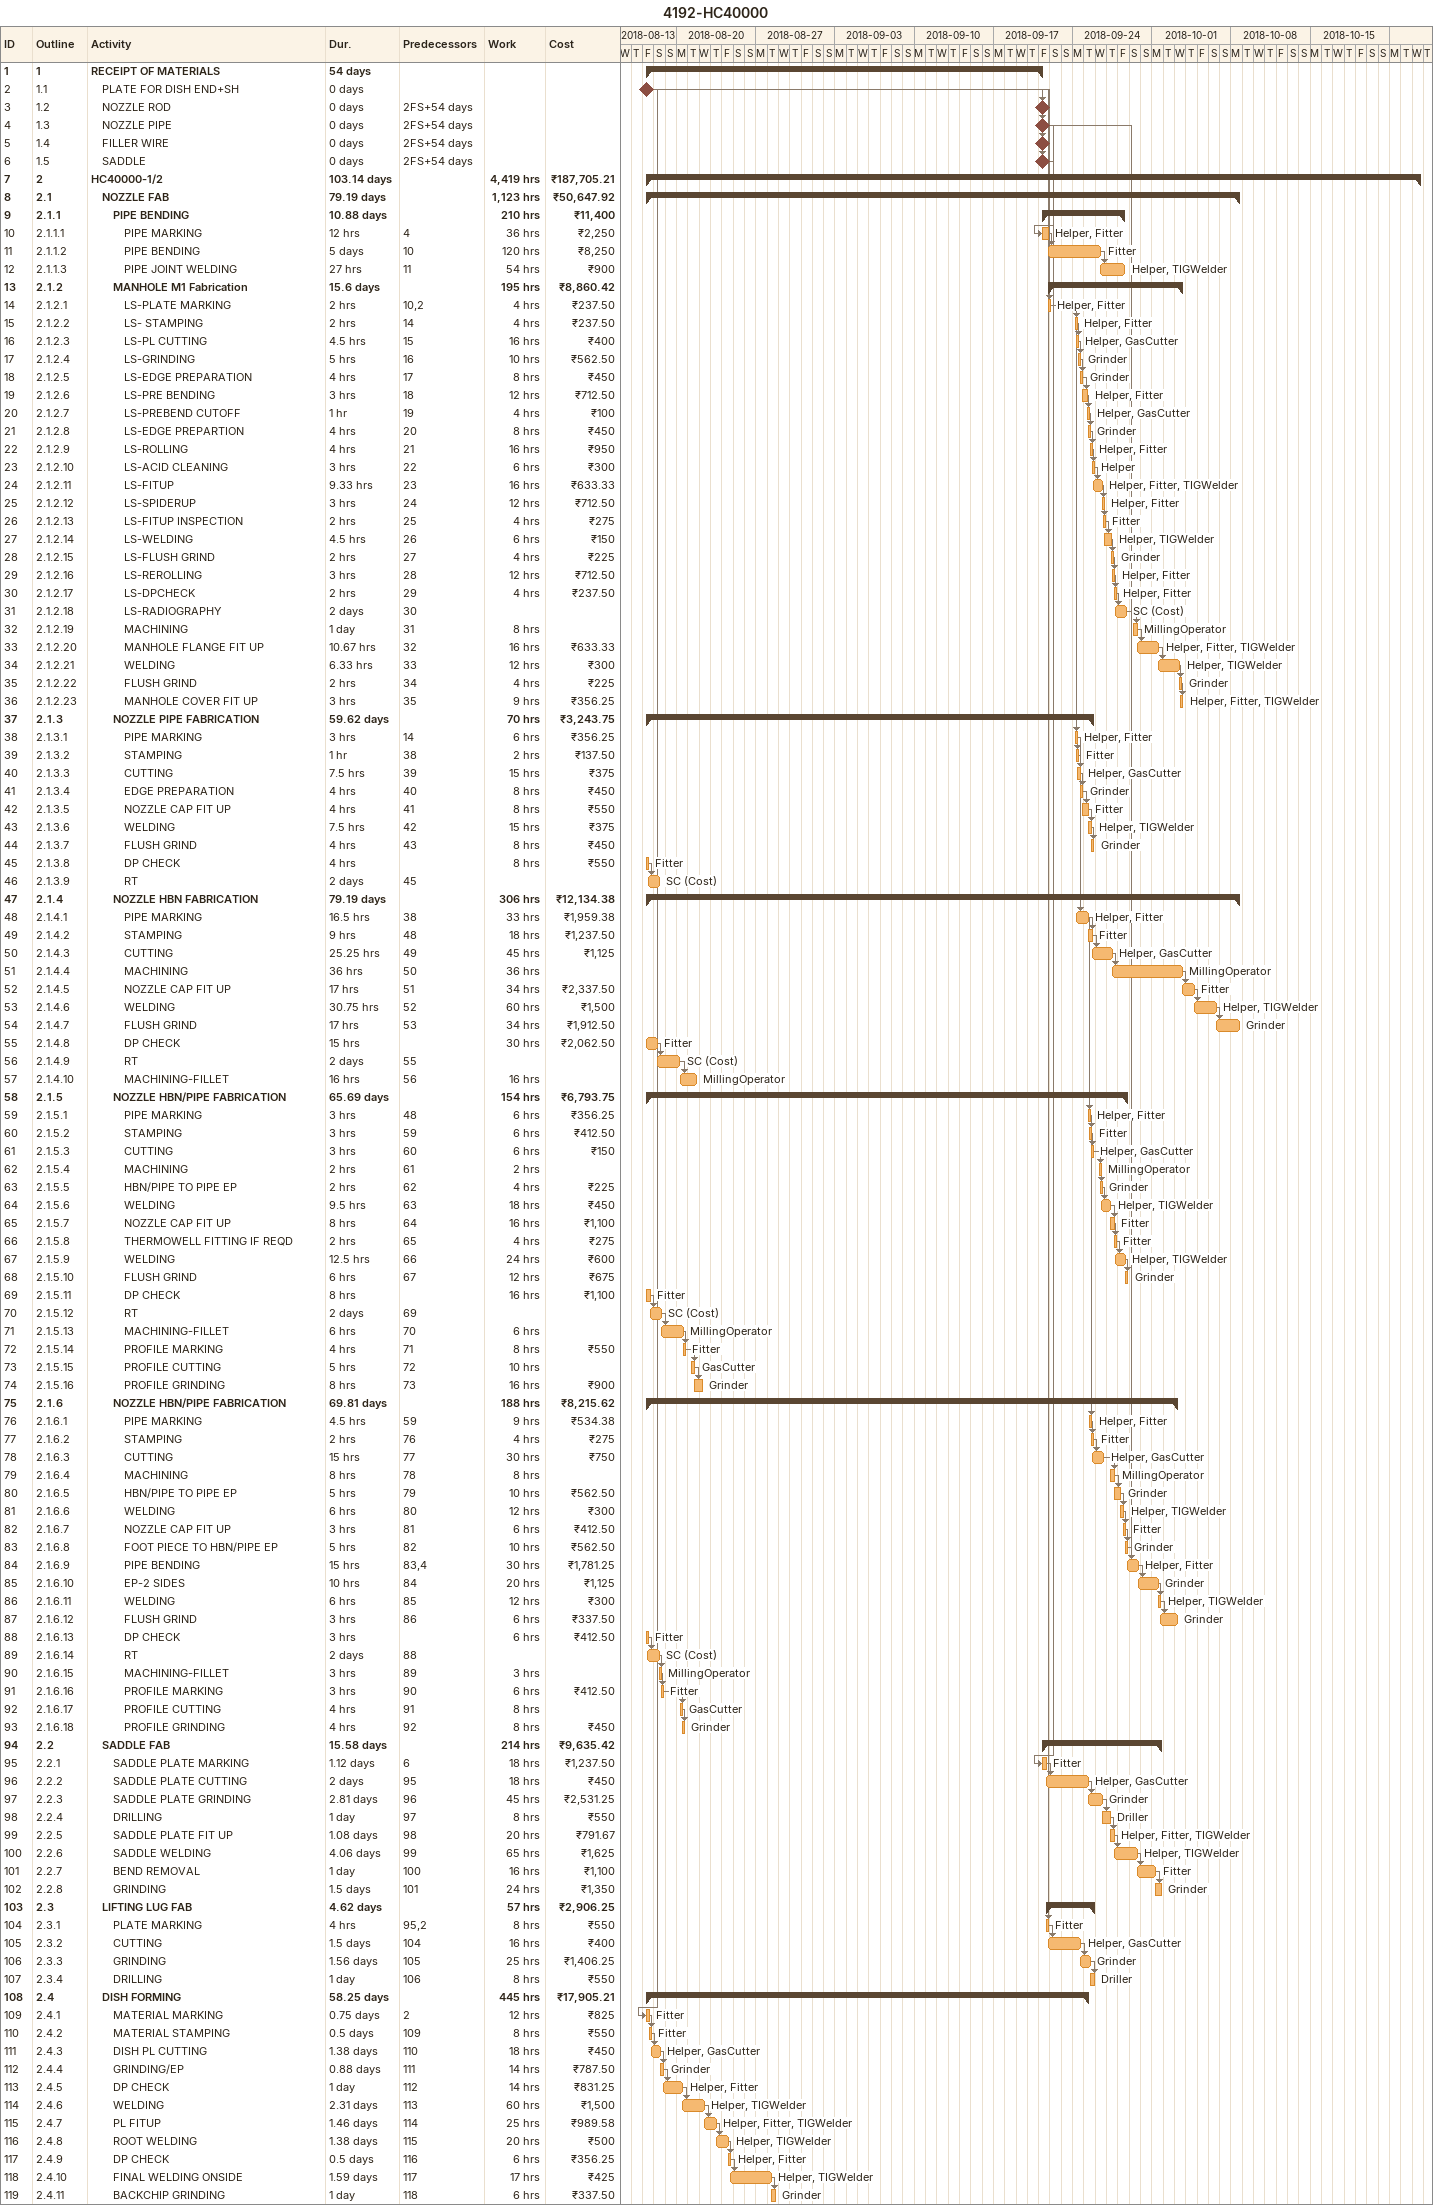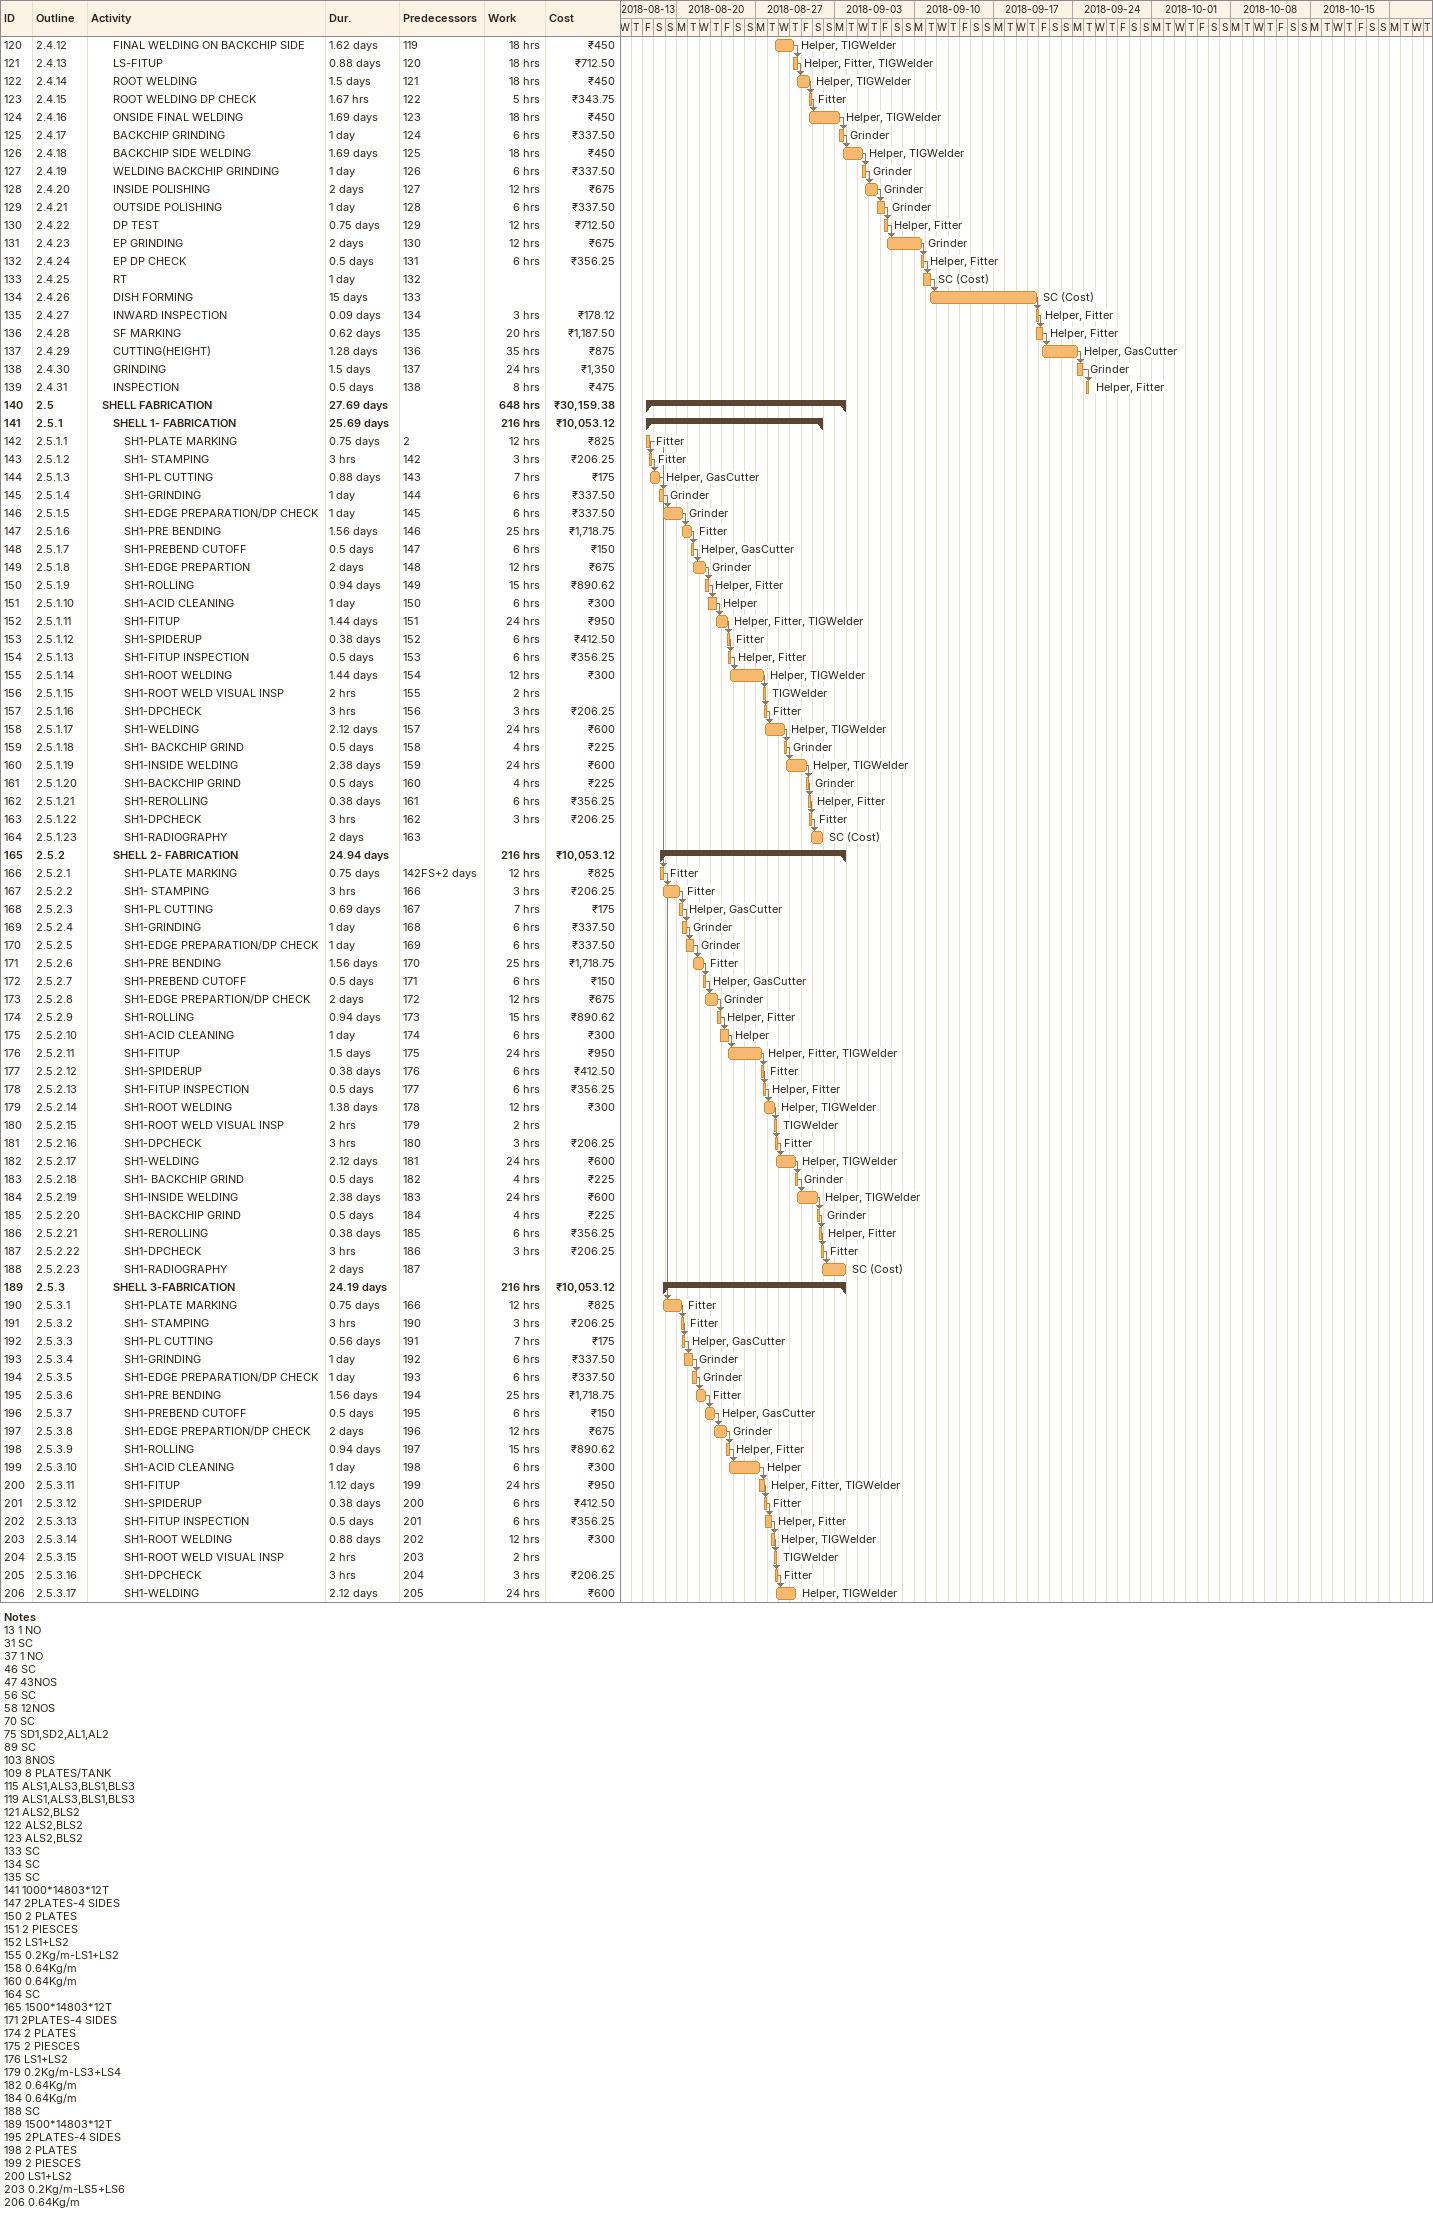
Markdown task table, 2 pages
4192-HC40000

| ID | WBS | Task | Duration | Start | Finish | Predecessors | Resources | Work (h) | Cost (₹) |
|---|---|---|---|---|---|---|---|---|---|
| 1 | 1 | **RECEIPT OF MATERIALS** | 54d | 2018-08-17 | 2018-09-21 |  |  |  |  |
| 2 | 1.1 | PLATE FOR DISH END+SH | 0d | 2018-08-17 | 2018-08-17 |  |  |  |  |
| 3 | 1.2 | NOZZLE ROD | 0d | 2018-09-21 | 2018-09-21 | 2FS+54d |  |  |  |
| 4 | 1.3 | NOZZLE PIPE | 0d | 2018-09-21 | 2018-09-21 | 2FS+54d |  |  |  |
| 5 | 1.4 | FILLER WIRE | 0d | 2018-09-21 | 2018-09-21 | 2FS+54d |  |  |  |
| 6 | 1.5 | SADDLE | 0d | 2018-09-21 | 2018-09-21 | 2FS+54d |  |  |  |
| 7 | 2 | **HC40000-1/2** | 103.14d | 2018-08-17 | 2018-10-24 |  |  | 4419 | 187705.21 |
| 8 | 2.1 | **NOZZLE FAB** | 79.19d | 2018-08-17 | 2018-10-08 |  |  | 1123 | 50647.92 |
| 9 | 2.1.1 | **PIPE BENDING** | 10.88d | 2018-09-21 | 2018-09-28 |  |  | 210 | 11400 |
| 10 | 2.1.1.1 | PIPE MARKING | 12h | 2018-09-21 | 2018-09-21 | 4 | Helper, Fitter | 36 | 2250 |
| 11 | 2.1.1.2 | PIPE BENDING | 5d | 2018-09-21 | 2018-09-26 | 10 | Fitter | 120 | 8250 |
| 12 | 2.1.1.3 | PIPE JOINT WELDING | 27h | 2018-09-26 | 2018-09-28 | 11 | Helper, TIGWelder | 54 | 900 |
| 13 | 2.1.2 | **MANHOLE M1 Fabrication** | 15.6d | 2018-09-21 | 2018-10-03 |  |  | 195 | 8860.42 |
| 14 | 2.1.2.1 | LS-PLATE MARKING | 2h | 2018-09-21 | 2018-09-21 | 10, 2 | Helper, Fitter | 4 | 237.50 |
| 15 | 2.1.2.2 | LS- STAMPING | 2h | 2018-09-24 | 2018-09-24 | 14 | Helper, Fitter | 4 | 237.50 |
| 16 | 2.1.2.3 | LS-PL CUTTING | 4.5h | 2018-09-24 | 2018-09-24 | 15 | Helper, GasCutter | 16 | 400 |
| 17 | 2.1.2.4 | LS-GRINDING | 5h | 2018-09-24 | 2018-09-24 | 16 | Grinder | 10 | 562.50 |
| 18 | 2.1.2.5 | LS-EDGE PREPARATION | 4h | 2018-09-24 | 2018-09-24 | 17 | Grinder | 8 | 450 |
| 19 | 2.1.2.6 | LS-PRE BENDING | 3h | 2018-09-24 | 2018-09-25 | 18 | Helper, Fitter | 12 | 712.50 |
| 20 | 2.1.2.7 | LS-PREBEND CUTOFF | 1h | 2018-09-25 | 2018-09-25 | 19 | Helper, GasCutter | 4 | 100 |
| 21 | 2.1.2.8 | LS-EDGE PREPARTION | 4h | 2018-09-25 | 2018-09-25 | 20 | Grinder | 8 | 450 |
| 22 | 2.1.2.9 | LS-ROLLING | 4h | 2018-09-25 | 2018-09-25 | 21 | Helper, Fitter | 16 | 950 |
| 23 | 2.1.2.10 | LS-ACID CLEANING | 3h | 2018-09-25 | 2018-09-25 | 22 | Helper | 6 | 300 |
| 24 | 2.1.2.11 | LS-FITUP | 9.33h | 2018-09-25 | 2018-09-26 | 23 | Helper, Fitter, TIGWelder | 16 | 633.33 |
| 25 | 2.1.2.12 | LS-SPIDERUP | 3h | 2018-09-26 | 2018-09-26 | 24 | Helper, Fitter | 12 | 712.50 |
| 26 | 2.1.2.13 | LS-FITUP INSPECTION | 2h | 2018-09-26 | 2018-09-26 | 25 | Fitter | 4 | 275 |
| 27 | 2.1.2.14 | LS-WELDING | 4.5h | 2018-09-26 | 2018-09-27 | 26 | Helper, TIGWelder | 6 | 150 |
| 28 | 2.1.2.15 | LS-FLUSH GRIND | 2h | 2018-09-27 | 2018-09-27 | 27 | Grinder | 4 | 225 |
| 29 | 2.1.2.16 | LS-REROLLING | 3h | 2018-09-27 | 2018-09-27 | 28 | Helper, Fitter | 12 | 712.50 |
| 30 | 2.1.2.17 | LS-DPCHECK | 2h | 2018-09-27 | 2018-09-27 | 29 | Helper, Fitter | 4 | 237.50 |
| 31 | 2.1.2.18 | LS-RADIOGRAPHY | 2d | 2018-09-27 | 2018-09-28 | 30 | SC (Cost) |  |  |
| 32 | 2.1.2.19 | MACHINING | 1d | 2018-09-29 | 2018-09-29 | 31 | MillingOperator | 8 |  |
| 33 | 2.1.2.20 | MANHOLE FLANGE FIT UP | 10.67h | 2018-09-29 | 2018-10-01 | 32 | Helper, Fitter, TIGWelder | 16 | 633.33 |
| 34 | 2.1.2.21 | WELDING | 6.33h | 2018-10-01 | 2018-10-03 | 33 | Helper, TIGWelder | 12 | 300 |
| 35 | 2.1.2.22 | FLUSH GRIND | 2h | 2018-10-03 | 2018-10-03 | 34 | Grinder | 4 | 225 |
| 36 | 2.1.2.23 | MANHOLE COVER FIT UP | 3h | 2018-10-03 | 2018-10-03 | 35 | Helper, Fitter, TIGWelder | 9 | 356.25 |
| 37 | 2.1.3 | **NOZZLE PIPE FABRICATION** | 59.62d | 2018-08-17 | 2018-09-25 |  |  | 70 | 3243.75 |
| 38 | 2.1.3.1 | PIPE MARKING | 3h | 2018-09-24 | 2018-09-24 | 14 | Helper, Fitter | 6 | 356.25 |
| 39 | 2.1.3.2 | STAMPING | 1h | 2018-09-24 | 2018-09-24 | 38 | Fitter | 2 | 137.50 |
| 40 | 2.1.3.3 | CUTTING | 7.5h | 2018-09-24 | 2018-09-24 | 39 | Helper, GasCutter | 15 | 375 |
| 41 | 2.1.3.4 | EDGE PREPARATION | 4h | 2018-09-24 | 2018-09-24 | 40 | Grinder | 8 | 450 |
| 42 | 2.1.3.5 | NOZZLE CAP FIT UP | 4h | 2018-09-24 | 2018-09-25 | 41 | Fitter | 8 | 550 |
| 43 | 2.1.3.6 | WELDING | 7.5h | 2018-09-25 | 2018-09-25 | 42 | Helper, TIGWelder | 15 | 375 |
| 44 | 2.1.3.7 | FLUSH GRIND | 4h | 2018-09-25 | 2018-09-25 | 43 | Grinder | 8 | 450 |
| 45 | 2.1.3.8 | DP CHECK | 4h | 2018-08-17 | 2018-08-17 |  | Fitter | 8 | 550 |
| 46 | 2.1.3.9 | RT | 2d | 2018-08-17 | 2018-08-18 | 45 | SC (Cost) |  |  |
| 47 | 2.1.4 | **NOZZLE HBN FABRICATION** | 79.19d | 2018-08-17 | 2018-10-08 |  |  | 306 | 12134.38 |
| 48 | 2.1.4.1 | PIPE MARKING | 16.5h | 2018-09-24 | 2018-09-25 | 38 | Helper, Fitter | 33 | 1959.38 |
| 49 | 2.1.4.2 | STAMPING | 9h | 2018-09-25 | 2018-09-25 | 48 | Fitter | 18 | 1237.50 |
| 50 | 2.1.4.3 | CUTTING | 25.25h | 2018-09-25 | 2018-09-27 | 49 | Helper, GasCutter | 45 | 1125 |
| 51 | 2.1.4.4 | MACHINING | 36h | 2018-09-27 | 2018-10-03 | 50 | MillingOperator | 36 |  |
| 52 | 2.1.4.5 | NOZZLE CAP FIT UP | 17h | 2018-10-03 | 2018-10-04 | 51 | Fitter | 34 | 2337.50 |
| 53 | 2.1.4.6 | WELDING | 30.75h | 2018-10-04 | 2018-10-06 | 52 | Helper, TIGWelder | 60 | 1500 |
| 54 | 2.1.4.7 | FLUSH GRIND | 17h | 2018-10-06 | 2018-10-08 | 53 | Grinder | 34 | 1912.50 |
| 55 | 2.1.4.8 | DP CHECK | 15h | 2018-08-17 | 2018-08-18 |  | Fitter | 30 | 2062.50 |
| 56 | 2.1.4.9 | RT | 2d | 2018-08-18 | 2018-08-20 | 55 | SC (Cost) |  |  |
| 57 | 2.1.4.10 | MACHINING-FILLET | 16h | 2018-08-20 | 2018-08-21 | 56 | MillingOperator | 16 |  |
| 58 | 2.1.5 | **NOZZLE HBN/PIPE FABRICATION** | 65.69d | 2018-08-17 | 2018-09-28 |  |  | 154 | 6793.75 |
| 59 | 2.1.5.1 | PIPE MARKING | 3h | 2018-09-25 | 2018-09-25 | 48 | Helper, Fitter | 6 | 356.25 |
| 60 | 2.1.5.2 | STAMPING | 3h | 2018-09-25 | 2018-09-25 | 59 | Fitter | 6 | 412.50 |
| 61 | 2.1.5.3 | CUTTING | 3h | 2018-09-25 | 2018-09-25 | 60 | Helper, GasCutter | 6 | 150 |
| 62 | 2.1.5.4 | MACHINING | 2h | 2018-09-26 | 2018-09-26 | 61 | MillingOperator | 2 |  |
| 63 | 2.1.5.5 | HBN/PIPE TO PIPE EP | 2h | 2018-09-26 | 2018-09-26 | 62 | Grinder | 4 | 225 |
| 64 | 2.1.5.6 | WELDING | 9.5h | 2018-09-26 | 2018-09-27 | 63 | Helper, TIGWelder | 18 | 450 |
| 65 | 2.1.5.7 | NOZZLE CAP FIT UP | 8h | 2018-09-27 | 2018-09-27 | 64 | Fitter | 16 | 1100 |
| 66 | 2.1.5.8 | THERMOWELL FITTING IF REQD | 2h | 2018-09-27 | 2018-09-27 | 65 | Fitter | 4 | 275 |
| 67 | 2.1.5.9 | WELDING | 12.5h | 2018-09-27 | 2018-09-28 | 66 | Helper, TIGWelder | 24 | 600 |
| 68 | 2.1.5.10 | FLUSH GRIND | 6h | 2018-09-28 | 2018-09-28 | 67 | Grinder | 12 | 675 |
| 69 | 2.1.5.11 | DP CHECK | 8h | 2018-08-17 | 2018-08-17 |  | Fitter | 16 | 1100 |
| 70 | 2.1.5.12 | RT | 2d | 2018-08-17 | 2018-08-18 | 69 | SC (Cost) |  |  |
| 71 | 2.1.5.13 | MACHINING-FILLET | 6h | 2018-08-18 | 2018-08-20 | 70 | MillingOperator | 6 |  |
| 72 | 2.1.5.14 | PROFILE MARKING | 4h | 2018-08-20 | 2018-08-20 | 71 | Fitter | 8 | 550 |
| 73 | 2.1.5.15 | PROFILE CUTTING | 5h | 2018-08-21 | 2018-08-21 | 72 | GasCutter | 10 |  |
| 74 | 2.1.5.16 | PROFILE GRINDING | 8h | 2018-08-21 | 2018-08-22 | 73 | Grinder | 16 | 900 |
| 75 | 2.1.6 | **NOZZLE HBN/PIPE FABRICATION** | 69.81d | 2018-08-17 | 2018-10-03 |  |  | 188 | 8215.62 |
| 76 | 2.1.6.1 | PIPE MARKING | 4.5h | 2018-09-25 | 2018-09-25 | 59 | Helper, Fitter | 9 | 534.38 |
| 77 | 2.1.6.2 | STAMPING | 2h | 2018-09-25 | 2018-09-25 | 76 | Fitter | 4 | 275 |
| 78 | 2.1.6.3 | CUTTING | 15h | 2018-09-25 | 2018-09-26 | 77 | Helper, GasCutter | 30 | 750 |
| 79 | 2.1.6.4 | MACHINING | 8h | 2018-09-27 | 2018-09-27 | 78 | MillingOperator | 8 |  |
| 80 | 2.1.6.5 | HBN/PIPE TO PIPE EP | 5h | 2018-09-27 | 2018-09-28 | 79 | Grinder | 10 | 562.50 |
| 81 | 2.1.6.6 | WELDING | 6h | 2018-09-28 | 2018-09-28 | 80 | Helper, TIGWelder | 12 | 300 |
| 82 | 2.1.6.7 | NOZZLE CAP FIT UP | 3h | 2018-09-28 | 2018-09-28 | 81 | Fitter | 6 | 412.50 |
| 83 | 2.1.6.8 | FOOT PIECE TO HBN/PIPE EP | 5h | 2018-09-28 | 2018-09-28 | 82 | Grinder | 10 | 562.50 |
| 84 | 2.1.6.9 | PIPE BENDING | 15h | 2018-09-28 | 2018-09-29 | 83, 4 | Helper, Fitter | 30 | 1781.25 |
| 85 | 2.1.6.10 | EP-2 SIDES | 10h | 2018-09-29 | 2018-10-01 | 84 | Grinder | 20 | 1125 |
| 86 | 2.1.6.11 | WELDING | 6h | 2018-10-01 | 2018-10-01 | 85 | Helper, TIGWelder | 12 | 300 |
| 87 | 2.1.6.12 | FLUSH GRIND | 3h | 2018-10-01 | 2018-10-03 | 86 | Grinder | 6 | 337.50 |
| 88 | 2.1.6.13 | DP CHECK | 3h | 2018-08-17 | 2018-08-17 |  | Fitter | 6 | 412.50 |
| 89 | 2.1.6.14 | RT | 2d | 2018-08-17 | 2018-08-18 | 88 | SC (Cost) |  |  |
| 90 | 2.1.6.15 | MACHINING-FILLET | 3h | 2018-08-18 | 2018-08-18 | 89 | MillingOperator | 3 |  |
| 91 | 2.1.6.16 | PROFILE MARKING | 3h | 2018-08-18 | 2018-08-18 | 90 | Fitter | 6 | 412.50 |
| 92 | 2.1.6.17 | PROFILE CUTTING | 4h | 2018-08-20 | 2018-08-20 | 91 | GasCutter | 8 |  |
| 93 | 2.1.6.18 | PROFILE GRINDING | 4h | 2018-08-20 | 2018-08-20 | 92 | Grinder | 8 | 450 |
| 94 | 2.2 | **SADDLE FAB** | 15.58d | 2018-09-21 | 2018-10-01 |  |  | 214 | 9635.42 |
| 95 | 2.2.1 | SADDLE PLATE MARKING | 1.12d | 2018-09-21 | 2018-09-21 | 6 | Fitter | 18 | 1237.50 |
| 96 | 2.2.2 | SADDLE PLATE CUTTING | 2d | 2018-09-21 | 2018-09-25 | 95 | Helper, GasCutter | 18 | 450 |
| 97 | 2.2.3 | SADDLE PLATE GRINDING | 2.81d | 2018-09-25 | 2018-09-26 | 96 | Grinder | 45 | 2531.25 |
| 98 | 2.2.4 | DRILLING | 1d | 2018-09-26 | 2018-09-27 | 97 | Driller | 8 | 550 |
| 99 | 2.2.5 | SADDLE PLATE FIT UP | 1.08d | 2018-09-27 | 2018-09-27 | 98 | Helper, Fitter, TIGWelder | 20 | 791.67 |
| 100 | 2.2.6 | SADDLE WELDING | 4.06d | 2018-09-27 | 2018-09-29 | 99 | Helper, TIGWelder | 65 | 1625 |
| 101 | 2.2.7 | BEND REMOVAL | 1d | 2018-09-29 | 2018-10-01 | 100 | Fitter | 16 | 1100 |
| 102 | 2.2.8 | GRINDING | 1.5d | 2018-10-01 | 2018-10-01 | 101 | Grinder | 24 | 1350 |
| 103 | 2.3 | **LIFTING LUG FAB** | 4.62d | 2018-09-21 | 2018-09-25 |  |  | 57 | 2906.25 |
| 104 | 2.3.1 | PLATE MARKING | 4h | 2018-09-21 | 2018-09-21 | 95, 2 | Fitter | 8 | 550 |
| 105 | 2.3.2 | CUTTING | 1.5d | 2018-09-21 | 2018-09-24 | 104 | Helper, GasCutter | 16 | 400 |
| 106 | 2.3.3 | GRINDING | 1.56d | 2018-09-24 | 2018-09-25 | 105 | Grinder | 25 | 1406.25 |
| 107 | 2.3.4 | DRILLING | 1d | 2018-09-25 | 2018-09-25 | 106 | Driller | 8 | 550 |
| 108 | 2.4 | **DISH FORMING** | 58.25d | 2018-08-17 | 2018-09-25 |  |  | 445 | 17905.21 |
| 109 | 2.4.1 | MATERIAL MARKING | 0.75d | 2018-08-17 | 2018-08-17 | 2 | Fitter | 12 | 825 |
| 110 | 2.4.2 | MATERIAL STAMPING | 0.5d | 2018-08-17 | 2018-08-17 | 109 | Fitter | 8 | 550 |
| 111 | 2.4.3 | DISH PL CUTTING | 1.38d | 2018-08-17 | 2018-08-18 | 110 | Helper, GasCutter | 18 | 450 |
| 112 | 2.4.4 | GRINDING/EP | 0.88d | 2018-08-18 | 2018-08-18 | 111 | Grinder | 14 | 787.50 |
| 113 | 2.4.5 | DP CHECK | 1d | 2018-08-18 | 2018-08-20 | 112 | Helper, Fitter | 14 | 831.25 |
| 114 | 2.4.6 | WELDING | 2.31d | 2018-08-20 | 2018-08-22 | 113 | Helper, TIGWelder | 60 | 1500 |
| 115 | 2.4.7 | PL FITUP | 1.46d | 2018-08-22 | 2018-08-23 | 114 | Helper, Fitter, TIGWelder | 25 | 989.58 |
| 116 | 2.4.8 | ROOT WELDING | 1.38d | 2018-08-23 | 2018-08-24 | 115 | Helper, TIGWelder | 20 | 500 |
| 117 | 2.4.9 | DP CHECK | 0.5d | 2018-08-24 | 2018-08-24 | 116 | Helper, Fitter | 6 | 356.25 |
| 118 | 2.4.10 | FINAL WELDING ONSIDE | 1.59d | 2018-08-24 | 2018-08-28 | 117 | Helper, TIGWelder | 17 | 425 |
| 119 | 2.4.11 | BACKCHIP GRINDING | 1d | 2018-08-28 | 2018-08-28 | 118 | Grinder | 6 | 337.50 |
| 120 | 2.4.12 | FINAL WELDING ON BACKCHIP SIDE | 1.62d | 2018-08-28 | 2018-08-30 | 119 | Helper, TIGWelder | 18 | 450 |
| 121 | 2.4.13 | LS-FITUP | 0.88d | 2018-08-30 | 2018-08-30 | 120 | Helper, Fitter, TIGWelder | 18 | 712.50 |
| 122 | 2.4.14 | ROOT WELDING | 1.5d | 2018-08-30 | 2018-08-31 | 121 | Helper, TIGWelder | 18 | 450 |
| 123 | 2.4.15 | ROOT WELDING DP CHECK | 1.67h | 2018-08-31 | 2018-08-31 | 122 | Fitter | 5 | 343.75 |
| 124 | 2.4.16 | ONSIDE FINAL WELDING | 1.69d | 2018-08-31 | 2018-09-03 | 123 | Helper, TIGWelder | 18 | 450 |
| 125 | 2.4.17 | BACKCHIP GRINDING | 1d | 2018-09-03 | 2018-09-03 | 124 | Grinder | 6 | 337.50 |
| 126 | 2.4.18 | BACKCHIP SIDE WELDING | 1.69d | 2018-09-03 | 2018-09-05 | 125 | Helper, TIGWelder | 18 | 450 |
| 127 | 2.4.19 | WELDING BACKCHIP GRINDING | 1d | 2018-09-05 | 2018-09-05 | 126 | Grinder | 6 | 337.50 |
| 128 | 2.4.20 | INSIDE POLISHING | 2d | 2018-09-05 | 2018-09-06 | 127 | Grinder | 12 | 675 |
| 129 | 2.4.21 | OUTSIDE POLISHING | 1d | 2018-09-06 | 2018-09-07 | 128 | Grinder | 6 | 337.50 |
| 130 | 2.4.22 | DP TEST | 0.75d | 2018-09-07 | 2018-09-07 | 129 | Helper, Fitter | 12 | 712.50 |
| 131 | 2.4.23 | EP GRINDING | 2d | 2018-09-07 | 2018-09-10 | 130 | Grinder | 12 | 675 |
| 132 | 2.4.24 | EP DP CHECK | 0.5d | 2018-09-10 | 2018-09-10 | 131 | Helper, Fitter | 6 | 356.25 |
| 133 | 2.4.25 | RT | 1d | 2018-09-10 | 2018-09-11 | 132 | SC (Cost) |  |  |
| 134 | 2.4.26 | DISH FORMING | 15d | 2018-09-11 | 2018-09-20 | 133 | SC (Cost) |  |  |
| 135 | 2.4.27 | INWARD INSPECTION | 0.09d | 2018-09-20 | 2018-09-20 | 134 | Helper, Fitter | 3 | 178.12 |
| 136 | 2.4.28 | SF MARKING | 0.62d | 2018-09-20 | 2018-09-21 | 135 | Helper, Fitter | 20 | 1187.50 |
| 137 | 2.4.29 | CUTTING(HEIGHT) | 1.28d | 2018-09-21 | 2018-09-24 | 136 | Helper, GasCutter | 35 | 875 |
| 138 | 2.4.30 | GRINDING | 1.5d | 2018-09-24 | 2018-09-24 | 137 | Grinder | 24 | 1350 |
| 139 | 2.4.31 | INSPECTION | 0.5d | 2018-09-25 | 2018-09-25 | 138 | Helper, Fitter | 8 | 475 |
| 140 | 2.5 | **SHELL FABRICATION** | 27.69d | 2018-08-17 | 2018-09-03 |  |  | 648 | 30159.38 |
| 141 | 2.5.1 | **SHELL 1- FABRICATION** | 25.69d | 2018-08-17 | 2018-09-01 |  |  | 216 | 10053.12 |
| 142 | 2.5.1.1 | SH1-PLATE MARKING | 0.75d | 2018-08-17 | 2018-08-17 | 2 | Fitter | 12 | 825 |
| 143 | 2.5.1.2 | SH1- STAMPING | 3h | 2018-08-17 | 2018-08-17 | 142 | Fitter | 3 | 206.25 |
| 144 | 2.5.1.3 | SH1-PL CUTTING | 0.88d | 2018-08-17 | 2018-08-18 | 143 | Helper, GasCutter | 7 | 175 |
| 145 | 2.5.1.4 | SH1-GRINDING | 1d | 2018-08-18 | 2018-08-18 | 144 | Grinder | 6 | 337.50 |
| 146 | 2.5.1.5 | SH1-EDGE PREPARATION/DP CHECK | 1d | 2018-08-18 | 2018-08-20 | 145 | Grinder | 6 | 337.50 |
| 147 | 2.5.1.6 | SH1-PRE BENDING | 1.56d | 2018-08-20 | 2018-08-21 | 146 | Fitter | 25 | 1718.75 |
| 148 | 2.5.1.7 | SH1-PREBEND CUTOFF | 0.5d | 2018-08-21 | 2018-08-21 | 147 | Helper, GasCutter | 6 | 150 |
| 149 | 2.5.1.8 | SH1-EDGE PREPARTION | 2d | 2018-08-21 | 2018-08-22 | 148 | Grinder | 12 | 675 |
| 150 | 2.5.1.9 | SH1-ROLLING | 0.94d | 2018-08-22 | 2018-08-22 | 149 | Helper, Fitter | 15 | 890.62 |
| 151 | 2.5.1.10 | SH1-ACID CLEANING | 1d | 2018-08-22 | 2018-08-23 | 150 | Helper | 6 | 300 |
| 152 | 2.5.1.11 | SH1-FITUP | 1.44d | 2018-08-23 | 2018-08-24 | 151 | Helper, Fitter, TIGWelder | 24 | 950 |
| 153 | 2.5.1.12 | SH1-SPIDERUP | 0.38d | 2018-08-24 | 2018-08-24 | 152 | Fitter | 6 | 412.50 |
| 154 | 2.5.1.13 | SH1-FITUP INSPECTION | 0.5d | 2018-08-24 | 2018-08-24 | 153 | Helper, Fitter | 6 | 356.25 |
| 155 | 2.5.1.14 | SH1-ROOT WELDING | 1.44d | 2018-08-24 | 2018-08-27 | 154 | Helper, TIGWelder | 12 | 300 |
| 156 | 2.5.1.15 | SH1-ROOT WELD VISUAL INSP | 2h | 2018-08-27 | 2018-08-27 | 155 | TIGWelder | 2 |  |
| 157 | 2.5.1.16 | SH1-DPCHECK | 3h | 2018-08-27 | 2018-08-27 | 156 | Fitter | 3 | 206.25 |
| 158 | 2.5.1.17 | SH1-WELDING | 2.12d | 2018-08-27 | 2018-08-29 | 157 | Helper, TIGWelder | 24 | 600 |
| 159 | 2.5.1.18 | SH1- BACKCHIP GRIND | 0.5d | 2018-08-29 | 2018-08-29 | 158 | Grinder | 4 | 225 |
| 160 | 2.5.1.19 | SH1-INSIDE WELDING | 2.38d | 2018-08-29 | 2018-08-31 | 159 | Helper, TIGWelder | 24 | 600 |
| 161 | 2.5.1.20 | SH1-BACKCHIP GRIND | 0.5d | 2018-08-31 | 2018-08-31 | 160 | Grinder | 4 | 225 |
| 162 | 2.5.1.21 | SH1-REROLLING | 0.38d | 2018-08-31 | 2018-08-31 | 161 | Helper, Fitter | 6 | 356.25 |
| 163 | 2.5.1.22 | SH1-DPCHECK | 3h | 2018-08-31 | 2018-08-31 | 162 | Fitter | 3 | 206.25 |
| 164 | 2.5.1.23 | SH1-RADIOGRAPHY | 2d | 2018-08-31 | 2018-09-01 | 163 | SC (Cost) |  |  |
| 165 | 2.5.2 | **SHELL 2- FABRICATION** | 24.94d | 2018-08-18 | 2018-09-03 |  |  | 216 | 10053.12 |
| 166 | 2.5.2.1 | SH1-PLATE MARKING | 0.75d | 2018-08-18 | 2018-08-18 | 142FS+2d | Fitter | 12 | 825 |
| 167 | 2.5.2.2 | SH1- STAMPING | 3h | 2018-08-18 | 2018-08-20 | 166 | Fitter | 3 | 206.25 |
| 168 | 2.5.2.3 | SH1-PL CUTTING | 0.69d | 2018-08-20 | 2018-08-20 | 167 | Helper, GasCutter | 7 | 175 |
| 169 | 2.5.2.4 | SH1-GRINDING | 1d | 2018-08-20 | 2018-08-20 | 168 | Grinder | 6 | 337.50 |
| 170 | 2.5.2.5 | SH1-EDGE PREPARATION/DP CHECK | 1d | 2018-08-20 | 2018-08-21 | 169 | Grinder | 6 | 337.50 |
| 171 | 2.5.2.6 | SH1-PRE BENDING | 1.56d | 2018-08-21 | 2018-08-22 | 170 | Fitter | 25 | 1718.75 |
| 172 | 2.5.2.7 | SH1-PREBEND CUTOFF | 0.5d | 2018-08-22 | 2018-08-22 | 171 | Helper, GasCutter | 6 | 150 |
| 173 | 2.5.2.8 | SH1-EDGE PREPARTION/DP CHECK | 2d | 2018-08-22 | 2018-08-23 | 172 | Grinder | 12 | 675 |
| 174 | 2.5.2.9 | SH1-ROLLING | 0.94d | 2018-08-23 | 2018-08-23 | 173 | Helper, Fitter | 15 | 890.62 |
| 175 | 2.5.2.10 | SH1-ACID CLEANING | 1d | 2018-08-23 | 2018-08-24 | 174 | Helper | 6 | 300 |
| 176 | 2.5.2.11 | SH1-FITUP | 1.5d | 2018-08-24 | 2018-08-27 | 175 | Helper, Fitter, TIGWelder | 24 | 950 |
| 177 | 2.5.2.12 | SH1-SPIDERUP | 0.38d | 2018-08-27 | 2018-08-27 | 176 | Fitter | 6 | 412.50 |
| 178 | 2.5.2.13 | SH1-FITUP INSPECTION | 0.5d | 2018-08-27 | 2018-08-27 | 177 | Helper, Fitter | 6 | 356.25 |
| 179 | 2.5.2.14 | SH1-ROOT WELDING | 1.38d | 2018-08-27 | 2018-08-28 | 178 | Helper, TIGWelder | 12 | 300 |
| 180 | 2.5.2.15 | SH1-ROOT WELD VISUAL INSP | 2h | 2018-08-28 | 2018-08-28 | 179 | TIGWelder | 2 |  |
| 181 | 2.5.2.16 | SH1-DPCHECK | 3h | 2018-08-28 | 2018-08-28 | 180 | Fitter | 3 | 206.25 |
| 182 | 2.5.2.17 | SH1-WELDING | 2.12d | 2018-08-28 | 2018-08-30 | 181 | Helper, TIGWelder | 24 | 600 |
| 183 | 2.5.2.18 | SH1- BACKCHIP GRIND | 0.5d | 2018-08-30 | 2018-08-30 | 182 | Grinder | 4 | 225 |
| 184 | 2.5.2.19 | SH1-INSIDE WELDING | 2.38d | 2018-08-30 | 2018-09-01 | 183 | Helper, TIGWelder | 24 | 600 |
| 185 | 2.5.2.20 | SH1-BACKCHIP GRIND | 0.5d | 2018-09-01 | 2018-09-01 | 184 | Grinder | 4 | 225 |
| 186 | 2.5.2.21 | SH1-REROLLING | 0.38d | 2018-09-01 | 2018-09-01 | 185 | Helper, Fitter | 6 | 356.25 |
| 187 | 2.5.2.22 | SH1-DPCHECK | 3h | 2018-09-01 | 2018-09-01 | 186 | Fitter | 3 | 206.25 |
| 188 | 2.5.2.23 | SH1-RADIOGRAPHY | 2d | 2018-09-01 | 2018-09-03 | 187 | SC (Cost) |  |  |
| 189 | 2.5.3 | **SHELL 3-FABRICATION** | 24.19d | 2018-08-18 | 2018-09-03 |  |  | 216 | 10053.12 |
| 190 | 2.5.3.1 | SH1-PLATE MARKING | 0.75d | 2018-08-18 | 2018-08-20 | 166 | Fitter | 12 | 825 |
| 191 | 2.5.3.2 | SH1- STAMPING | 3h | 2018-08-20 | 2018-08-20 | 190 | Fitter | 3 | 206.25 |
| 192 | 2.5.3.3 | SH1-PL CUTTING | 0.56d | 2018-08-20 | 2018-08-20 | 191 | Helper, GasCutter | 7 | 175 |
| 193 | 2.5.3.4 | SH1-GRINDING | 1d | 2018-08-20 | 2018-08-21 | 192 | Grinder | 6 | 337.50 |
| 194 | 2.5.3.5 | SH1-EDGE PREPARATION/DP CHECK | 1d | 2018-08-21 | 2018-08-21 | 193 | Grinder | 6 | 337.50 |
| 195 | 2.5.3.6 | SH1-PRE BENDING | 1.56d | 2018-08-21 | 2018-08-22 | 194 | Fitter | 25 | 1718.75 |
| 196 | 2.5.3.7 | SH1-PREBEND CUTOFF | 0.5d | 2018-08-22 | 2018-08-23 | 195 | Helper, GasCutter | 6 | 150 |
| 197 | 2.5.3.8 | SH1-EDGE PREPARTION/DP CHECK | 2d | 2018-08-23 | 2018-08-24 | 196 | Grinder | 12 | 675 |
| 198 | 2.5.3.9 | SH1-ROLLING | 0.94d | 2018-08-24 | 2018-08-24 | 197 | Helper, Fitter | 15 | 890.62 |
| 199 | 2.5.3.10 | SH1-ACID CLEANING | 1d | 2018-08-24 | 2018-08-27 | 198 | Helper | 6 | 300 |
| 200 | 2.5.3.11 | SH1-FITUP | 1.12d | 2018-08-27 | 2018-08-27 | 199 | Helper, Fitter, TIGWelder | 24 | 950 |
| 201 | 2.5.3.12 | SH1-SPIDERUP | 0.38d | 2018-08-27 | 2018-08-27 | 200 | Fitter | 6 | 412.50 |
| 202 | 2.5.3.13 | SH1-FITUP INSPECTION | 0.5d | 2018-08-27 | 2018-08-28 | 201 | Helper, Fitter | 6 | 356.25 |
| 203 | 2.5.3.14 | SH1-ROOT WELDING | 0.88d | 2018-08-28 | 2018-08-28 | 202 | Helper, TIGWelder | 12 | 300 |
| 204 | 2.5.3.15 | SH1-ROOT WELD VISUAL INSP | 2h | 2018-08-28 | 2018-08-28 | 203 | TIGWelder | 2 |  |
| 205 | 2.5.3.16 | SH1-DPCHECK | 3h | 2018-08-28 | 2018-08-28 | 204 | Fitter | 3 | 206.25 |
| 206 | 2.5.3.17 | SH1-WELDING | 2.12d | 2018-08-28 | 2018-08-30 | 205 | Helper, TIGWelder | 24 | 600 |

Notes
- 13: 1 NO
- 31: SC
- 37: 1 NO
- 46: SC
- 47: 43NOS
- 56: SC
- 58: 12NOS
- 70: SC
- 75: SD1,SD2,AL1,AL2
- 89: SC
- 103: 8NOS
- 109: 8 PLATES/TANK
- 115: ALS1,ALS3,BLS1,BLS3
- 119: ALS1,ALS3,BLS1,BLS3
- 121: ALS2,BLS2
- 122: ALS2,BLS2
- 123: ALS2,BLS2
- 133: SC
- 134: SC
- 135: SC
- 141: 1000*14803*12T
- 147: 2PLATES-4 SIDES
- 150: 2 PLATES
- 151: 2 PIESCES
- 152: LS1+LS2
- 155: 0.2Kg/m-LS1+LS2
- 158: 0.64Kg/m
- 160: 0.64Kg/m
- 164: SC
- 165: 1500*14803*12T
- 171: 2PLATES-4 SIDES
- 174: 2 PLATES
- 175: 2 PIESCES
- 176: LS1+LS2
- 179: 0.2Kg/m-LS3+LS4
- 182: 0.64Kg/m
- 184: 0.64Kg/m
- 188: SC
- 189: 1500*14803*12T
- 195: 2PLATES-4 SIDES
- 198: 2 PLATES
- 199: 2 PIESCES
- 200: LS1+LS2
- 203: 0.2Kg/m-LS5+LS6
- 206: 0.64Kg/m
